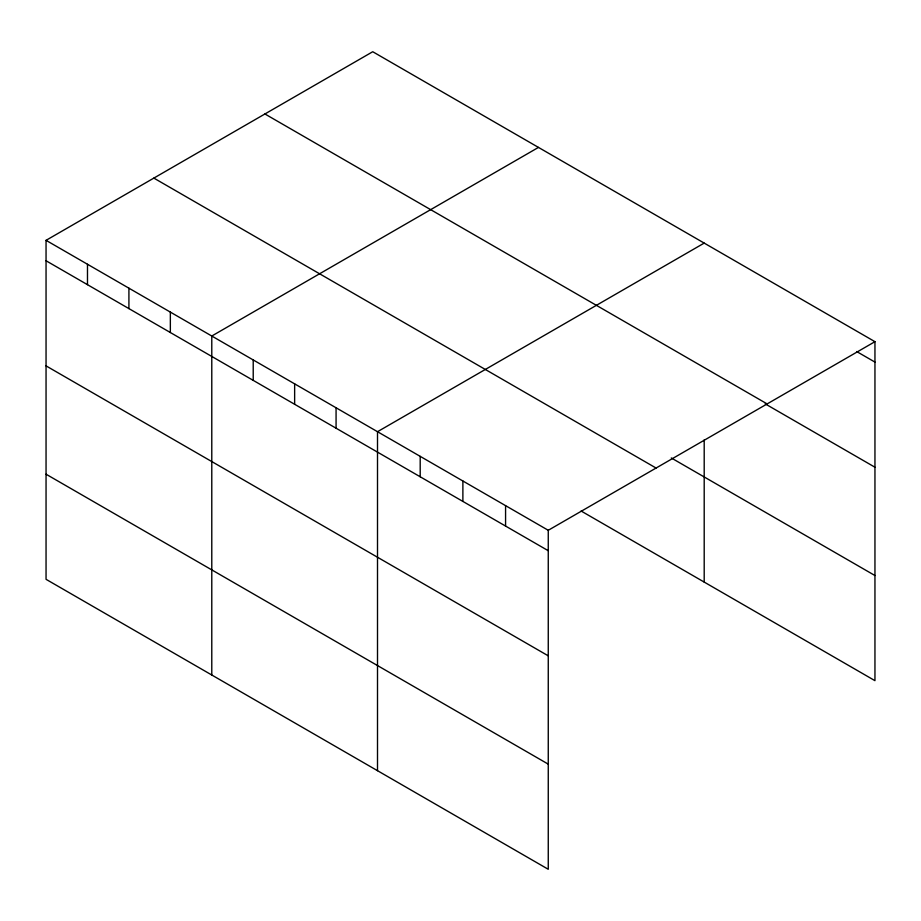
<?xml version="1.0" encoding="UTF-8"?>
<svg xmlns="http://www.w3.org/2000/svg" width="921" height="921" viewBox="0 0 921 921"><rect width="100%" height="100%" fill="white"/><g stroke="black" fill="none" stroke-linecap="round" stroke-linejoin="round"><path stroke-width="1.38" d="M46.05 240.335L548.26 530.289L548.26 869.274L46.05 579.321L46.05 240.335L372.74 51.726L874.95 341.679L874.95 680.665L581.116 511.017M538.463 147.406L211.784 336.027L211.784 675.012M704.197 243.098L377.506 431.707L377.506 770.693M548.26 530.289L874.95 341.679M856.657 351.534L874.95 362.091M264.926 113.974L767.147 403.916M765.178 403.847L874.95 467.223M671.294 457.956L874.95 575.533M153.853 178.098L656.074 468.041M46.05 260.758L548.26 550.712M46.05 365.879L548.26 655.833M46.05 474.2L548.26 764.142M704.197 439.893L704.197 582.084M505.571 505.641L505.571 526.064M462.883 480.992L462.883 501.415M420.195 456.356L420.195 476.767M336.073 407.784L336.073 428.207M294.639 383.861L294.639 404.284M253.217 359.938L253.217 380.361M170.35 312.104L170.35 332.516M128.917 288.181L128.917 308.604M87.483 264.258L87.483 284.681"/></g></svg>
